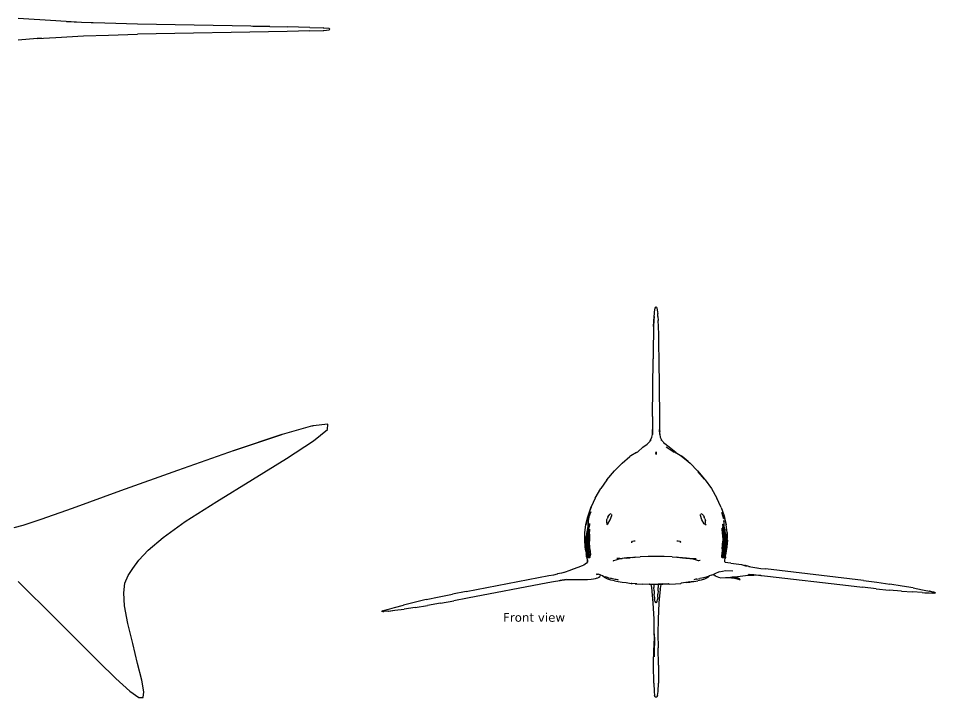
# Model space of a CAD drawing. Header units: centimetres. Extents: x 26222 to 197887, y -31190 to 57001.
# Drawn here: x 112055 to 197887, y -31190 to 32313 of the extents above; entities that cross this region are included whole.
import ezdxf

# ---------------------------------------------------------------- set-up
doc = ezdxf.new("R2010")
doc.units = ezdxf.units.CM
doc.layers.add('Edges', color=7, linetype='Continuous')
doc.styles.get("Standard").update_dxf_attribs({"font": 'verdana.ttf'})

# ---------------------------------------------------------------- blocks, each defined once
blk = doc.blocks.new('shark pl')
at = {"layer": 'Edges'}
for p, q in [((115568, 32068), (112033, 32313)), ((117971, 31938), (115568, 32068)), ((117970, 31938), (115568, 32068)), ((117970, 31938), (116576, 31991)), ((117971, 31938), (117970, 31938)), ((120148, 31856), (117971, 31938)), ((120148, 31856), (118875, 31888)), ((123210, 31781), (120148, 31856)), ((135578, 31549), (123210, 31781)), ((137214, 31083), (123210, 30821)), ((134002, 31578), (135578, 31549)), ((135578, 31549), (137214, 31519)), ((139337, 31469), (137214, 31519)), ((139337, 31133), (137214, 31083)), ((139337, 31469), (140566, 31418)), ((139337, 31133), (140566, 31184)), ((140642, 31412), (140566, 31418)), ((140566, 31184), (140642, 31190)), ((141145, 31358), (140642, 31412)), ((140642, 31190), (141145, 31244)), ((141213, 31301), (141145, 31358)), ((141145, 31244), (141213, 31301)), ((113806, 30429), (112033, 30289)), ((113806, 30429), (115568, 30534)), ((114221, 30462), (113806, 30429)), ((115568, 30534), (118152, 30674)), ((118152, 30674), (120482, 30758)), ((120482, 30758), (123210, 30821))]:
    blk.add_line(p, q, dxfattribs=at)
blk = doc.blocks.new('shark rs')
at = {"layer": 'Edges'}
for p, q in [((55964, 7161), (53135, 6367)), ((55964, 7161), (56018, 7174)), ((57393, 7322), (56018, 7174)), ((57366, 6842), (57393, 7322)), ((48614, 4858), (53093, 6354)), ((53093, 6354), (48636, 4870)), ((53135, 6367), (53093, 6354)), ((56044, 5767), (57366, 6842)), ((53532, 4127), (56044, 5767)), ((48636, 4870), (43325, 3005)), ((50351, 2163), (53532, 4127)), ((43325, 3005), (38004, 1092)), ((47019, 114), (50351, 2163)), ((38004, 1092), (33476, -545)), ((44055, -1780), (47019, 114)), ((33476, -545), (30542, -1585)), ((30542, -1585), (28847, -2150)), ((28847, -2150), (28031, -2361)), ((41978, -3279), (44055, -1780)), ((40596, -4459), (41978, -3279)), ((39718, -5393), (40596, -4459)), ((39153, -6158), (39718, -5393)), ((38416, -7541), (38710, -6828)), ((38710, -6828), (39153, -6158)), ((28428, -7368), (29479, -8453)), ((38298, -8433), (38416, -7541)), ((29479, -8453), (30813, -9763)), ((38383, -9642), (38298, -8433)), ((30813, -9763), (32384, -11299)), ((38698, -11306), (38383, -9642)), ((32384, -11299), (35931, -14844)), ((39138, -13184), (38698, -11306)), ((39601, -15034), (39138, -13184)), ((35931, -14844), (37565, -16437)), ((39981, -16618), (39601, -15034)), ((37565, -16437), (38878, -17633)), ((40175, -17693), (39981, -16618)), ((38878, -17633), (39700, -18226)), ((40107, -18237), (40175, -17693)), ((39700, -18226), (40102, -18238)), ((39713, -18225), (40102, -18238)), ((40102, -18238), (40107, -18237))]:
    blk.add_line(p, q, dxfattribs=at)
blk = doc.blocks.new('shark fr')
for p, q in [((-6045, 17937), (-6016, 18241)), ((-6045, 17937), (-6019, 18230)), ((-6019, 18230), (-6004, 18353)), ((-6016, 18241), (-6004, 18353)), ((-6013, 18259), (-6012, 18268)), ((-6004, 18353), (-5977, 18545)), ((-5977, 18545), (-5941, 18711)), ((-5941, 18711), (-5905, 18807)), ((-5905, 18807), (-5868, 18838)), ((-5868, 18838), (-5831, 18807)), ((-5831, 18807), (-5794, 18711)), ((-5794, 18711), (-5759, 18545)), ((-5759, 18545), (-5732, 18353)), ((-5732, 18353), (-5716, 18230)), ((-5690, 17937), (-5716, 18230)), ((-6094, 17015), (-6045, 17937)), ((-6067, 17578), (-6094, 17015)), ((-6045, 17937), (-6067, 17578)), ((-5690, 17937), (-5668, 17578)), ((-5642, 17015), (-5668, 17578)), ((-6094, 17015), (-6117, 16244)), ((-5619, 16244), (-5642, 17015)), ((-6117, 16244), (-6136, 15240)), ((-5599, 15240), (-5619, 16244)), ((-6136, 15240), (-6153, 13980)), ((-5582, 13980), (-5599, 15240)), ((-6208, 8588), (-6153, 13980)), ((-5528, 8588), (-5582, 13980)), ((-6208, 8588), (-6212, 8091)), ((-5524, 8091), (-5528, 8588)), ((-6212, 8091), (-6212, 7647)), ((-5524, 7647), (-5524, 8091)), ((-6259, 6662), (-6216, 6910)), ((-6216, 6912), (-6198, 7378)), ((-6207, 7171), (-6216, 6910)), ((-6216, 6912), (-6186, 7083)), ((-6216, 6910), (-6216, 6912)), ((-6212, 7647), (-6207, 7171)), ((-5550, 7083), (-5520, 6912)), ((-5520, 6912), (-5538, 7378)), ((-5538, 7378), (-5528, 7171)), ((-5528, 7171), (-5524, 7647)), ((-5520, 6912), (-5528, 7171)), ((-5520, 6910), (-5528, 7171)), ((-5520, 6912), (-5520, 6912)), ((-5520, 6912), (-5520, 6910)), ((-5520, 6910), (-5476, 6662)), ((-6705, 6004), (-6423, 6297)), ((-6565, 6117), (-6423, 6297)), ((-6423, 6297), (-6421, 6300)), ((-6421, 6300), (-6259, 6662)), ((-6421, 6300), (-6330, 6415)), ((-5476, 6662), (-5328, 6330)), ((-5328, 6330), (-5406, 6415)), ((-5049, 6025), (-5328, 6330)), ((-5049, 6025), (-5171, 6117)), ((-4638, 5711), (-5049, 6025)), ((-7711, 5214), (-8223, 4907)), ((-7711, 5214), (-7584, 5286)), ((-7584, 5286), (-7097, 5711)), ((-7097, 5711), (-6705, 6004)), ((-5876, 5151), (-5873, 5245)), ((-5873, 5069), (-5876, 5151)), ((-5873, 5245), (-5868, 5296)), ((-5868, 5296), (-5862, 5245)), ((-5862, 5245), (-5859, 5151)), ((-5859, 5151), (-5862, 5069)), ((-4170, 5215), (-4937, 5727)), ((-4025, 5214), (-4638, 5711)), ((-4151, 5286), (-3780, 5066)), ((-4025, 5214), (-3780, 5066)), ((-9045, 4230), (-8314, 4847)), ((-8223, 4907), (-8314, 4847)), ((-5868, 5032), (-5873, 5069)), ((-5862, 5069), (-5868, 5032)), ((-3780, 5066), (-3512, 4907)), ((-3421, 4847), (-3512, 4907)), ((-3512, 4907), (-2857, 4367)), ((-2857, 4367), (-3421, 4847)), ((-2857, 4367), (-2690, 4230)), ((-10470, 2660), (-9759, 3511)), ((-9759, 3511), (-9045, 4230)), ((-2690, 4230), (-1977, 3511)), ((-1977, 3511), (-1329, 2734)), ((-10470, 2660), (-11042, 1856)), ((-1329, 2734), (-1917, 3422)), ((-1266, 2660), (-1329, 2734)), ((-1266, 2660), (-694, 1856)), ((-11555, 958), (-11042, 1856)), ((-694, 1856), (-180, 958)), ((-11555, 958), (-11926, 151)), ((191, 151), (-180, 958)), ((-12225, -702), (-11926, 151)), ((-12225, -702), (-11952, 76)), ((-11926, 151), (-11952, 76)), ((217, 76), (191, 151)), ((217, 76), (490, -702)), ((-12428, -1542), (-12239, -760)), ((-12251, -811), (-12428, -1542)), ((-12419, -1504), (-12225, -702)), ((-12419, -1504), (-12239, -760)), ((-12251, -811), (-12239, -760)), ((-12239, -760), (-12225, -702)), ((-12225, -1144), (-12153, -780)), ((-12203, -1136), (-12144, -854)), ((-12175, -1004), (-12144, -854)), ((-12171, -889), (-12099, -642)), ((-12153, -780), (-12171, -889)), ((-12018, -394), (-12153, -780)), ((-12099, -642), (-12153, -780)), ((-12099, -642), (-11929, -289)), ((-10381, -818), (-10447, -987)), ((-10381, -818), (-10294, -679)), ((-10294, -679), (-10268, -638)), ((-10268, -638), (-10244, -604)), ((-10244, -604), (-10223, -578)), ((-10223, -578), (-10205, -560)), ((-10205, -560), (-10191, -552)), ((-10191, -552), (-10068, -480)), ((-10162, -1067), (-10011, -663)), ((-10027, -480), (-10027, -475)), ((-10011, -663), (-10018, -582)), ((-1725, -663), (-1718, -582)), ((-1574, -1067), (-1725, -663)), ((-1708, -478), (-1708, -475)), ((-1672, -478), (-1544, -552)), ((-1544, -552), (-1530, -560)), ((-1530, -560), (-1512, -578)), ((-1512, -578), (-1491, -604)), ((-1491, -604), (-1467, -638)), ((-1467, -638), (-1441, -679)), ((-1441, -679), (-1355, -818)), ((-1289, -987), (-1355, -818)), ((418, -780), (283, -394)), ((436, -893), (418, -780)), ((418, -780), (482, -978)), ((503, -760), (490, -702)), ((490, -702), (673, -1462)), ((503, -760), (673, -1462)), ((503, -760), (683, -1504)), ((515, -811), (503, -760)), ((515, -811), (683, -1504)), ((515, -811), (692, -1542)), ((-12524, -2264), (-12428, -1542)), ((-12419, -1504), (-12428, -1542)), ((-12235, -1693), (-12269, -1822)), ((-12235, -1693), (-12215, -1587)), ((-12182, -957), (-12215, -1210)), ((-12215, -1587), (-12212, -1560)), ((-12212, -1560), (-12210, -1452)), ((-12212, -1560), (-12202, -1487)), ((-12210, -1452), (-12205, -1220)), ((-12205, -1220), (-12175, -1004)), ((-12204, -1421), (-12205, -1415)), ((-12204, -1417), (-12204, -1412)), ((-12203, -1136), (-12175, -1004)), ((-12202, -1487), (-12190, -1345)), ((-12200, -1399), (-12200, -1387)), ((-12199, -1474), (-12199, -1473)), ((-12198, -1469), (-12198, -1469)), ((-12188, -1645), (-12189, -1618)), ((-12182, -1727), (-12184, -1696)), ((-12172, -893), (-12182, -957)), ((-12175, -913), (-12182, -957)), ((-12182, -957), (-12180, -949)), ((-12182, -1727), (-12168, -1555)), ((-12172, -893), (-12171, -889)), ((-12094, -1497), (-12118, -1731)), ((-12081, -1406), (-12094, -1497)), ((-10497, -1528), (-10497, -1526)), ((-10492, -1139), (-10496, -1421)), ((-10492, -1139), (-10487, -1111)), ((-10487, -1111), (-10478, -1076)), ((-10478, -1076), (-10464, -1034)), ((-10477, -1511), (-10376, -1447)), ((-10473, -1512), (-10477, -1511)), ((-10464, -1034), (-10447, -987)), ((-10376, -1447), (-10162, -1067)), ((-1360, -1447), (-1574, -1067)), ((-1315, -1477), (-1360, -1447)), ((-1186, -1563), (-1315, -1477)), ((-1289, -987), (-1271, -1034)), ((-1263, -1508), (-1273, -1502)), ((-1271, -1034), (-1258, -1076)), ((-1259, -1511), (-1263, -1508)), ((-1258, -1076), (-1248, -1111)), ((-1248, -1111), (-1244, -1139)), ((-1240, -1420), (-1244, -1139)), ((390, -1468), (359, -1497)), ((359, -1497), (382, -1731)), ((434, -1636), (433, -1555)), ((434, -1669), (434, -1636)), ((446, -1734), (434, -1636)), ((446, -957), (436, -893)), ((446, -957), (438, -908)), ((449, -1703), (446, -1734)), ((458, -1613), (457, -1625)), ((465, -1503), (466, -1482)), ((469, -1529), (467, -1487)), ((476, -1544), (467, -1487)), ((469, -1220), (468, -1136)), ((469, -1220), (474, -1452)), ((474, -1452), (476, -1544)), ((477, -1654), (475, -1634)), ((491, -1635), (476, -1544)), ((476, -1560), (476, -1568)), ((478, -1636), (478, -1653)), ((491, -1635), (480, -1587)), ((533, -1822), (491, -1635)), ((683, -1504), (673, -1462)), ((692, -1542), (683, -1504)), ((788, -2264), (692, -1542)), ((-12540, -2981), (-12524, -2264)), ((-12346, -2164), (-12414, -2636)), ((-12338, -2398), (-12379, -3091)), ((-12318, -2034), (-12346, -2164)), ((-12282, -1933), (-12338, -2398)), ((-12282, -1933), (-12318, -2034)), ((-12259, -2308), (-12312, -3053)), ((-12269, -1822), (-12282, -1933)), ((-12259, -2308), (-12184, -1755)), ((-12183, -2306), (-12201, -2632)), ((-12184, -1755), (-12182, -1727)), ((-12183, -2306), (-12118, -1731)), ((-12086, -2398), (-12102, -3067)), ((-12086, -2398), (-12054, -1935)), ((351, -2398), (308, -1842)), ((351, -2398), (367, -3067)), ((447, -2306), (382, -1731)), ((446, -1734), (446, -1737)), ((448, -1755), (446, -1734)), ((447, -2306), (496, -3047)), ((523, -2308), (448, -1755)), ((523, -2308), (579, -3081)), ((523, -2308), (577, -3062)), ((548, -1948), (533, -1822)), ((548, -1948), (583, -2034)), ((603, -2398), (548, -1948)), ((611, -2164), (583, -2034)), ((643, -3091), (603, -2398)), ((678, -2636), (611, -2164)), ((661, -2542), (702, -3184)), ((799, -2823), (784, -2294)), ((788, -2264), (799, -2823)), ((-12492, -3610), (-12540, -2981)), ((-12441, -3258), (-12440, -3211)), ((-12441, -3258), (-12411, -3888)), ((-12440, -3211), (-12414, -2636)), ((-12341, -3823), (-12379, -3091)), ((-12314, -3081), (-12312, -3053)), ((-12313, -3062), (-12314, -3081)), ((-12314, -3081), (-12276, -3820)), ((-12312, -3053), (-12313, -3062)), ((-12201, -2632), (-12231, -3047)), ((-12231, -3047), (-12182, -3812)), ((-12201, -2632), (-12225, -3052)), ((-12062, -3786), (-12102, -3067)), ((-8141, -3161), (-8081, -3077)), ((-8120, -3232), (-8141, -3161)), ((-8081, -3077), (-7941, -3020)), ((-7941, -3020), (-7820, -3020)), ((-3916, -3020), (-3794, -3020)), ((-3794, -3020), (-3655, -3077)), ((-3655, -3077), (-3594, -3161)), ((-3594, -3161), (-3616, -3232)), ((327, -3786), (367, -3067)), ((447, -3812), (496, -3047)), ((541, -3820), (579, -3081)), ((579, -3081), (577, -3062)), ((605, -3823), (630, -3328)), ((630, -3328), (641, -3085)), ((630, -3328), (643, -3091)), ((675, -3888), (706, -3258)), ((702, -3184), (678, -2636)), ((702, -3184), (704, -3211)), ((704, -3211), (706, -3258)), ((706, -3258), (704, -3218)), ((704, -3225), (706, -3258)), ((804, -2981), (756, -3610)), ((804, -2981), (799, -2823)), ((-12432, -3994), (-12492, -3610)), ((-12454, -3772), (-12461, -3663)), ((-12454, -3772), (-12432, -3994)), ((-12432, -3994), (-12406, -4248)), ((-12411, -3888), (-12366, -4371)), ((-12406, -4248), (-12393, -4324)), ((-12392, -4339), (-12406, -4248)), ((-12341, -3823), (-12277, -4398)), ((-12276, -3820), (-12215, -4393)), ((-12182, -3812), (-12116, -4379)), ((-12062, -3786), (-12018, -4351)), ((327, -3786), (283, -4351)), ((380, -4381), (447, -3812)), ((479, -4393), (541, -3820)), ((605, -3823), (541, -4398)), ((630, -4371), (675, -3888)), ((634, -4529), (670, -4248)), ((702, -3938), (670, -4248)), ((756, -3610), (702, -3938)), ((704, -3920), (702, -3938)), ((746, -3614), (704, -3920)), ((719, -3772), (704, -3920)), ((719, -3772), (726, -3663)), ((-12371, -5117), (-12640, -5306)), ((-12371, -5117), (-12636, -5302)), ((-12387, -5121), (-12636, -5302)), ((-12392, -4339), (-12393, -4324)), ((-12370, -4529), (-12392, -4339)), ((-12282, -4989), (-12387, -5121)), ((-12282, -4989), (-12371, -5117)), ((-12325, -4659), (-12370, -4529)), ((-12366, -4371), (-12351, -4552)), ((-12351, -4552), (-12350, -4584)), ((-12350, -4584), (-12348, -4579)), ((-12348, -4579), (-12349, -4573)), ((-12348, -4579), (-12349, -4574)), ((-12348, -4579), (-12341, -4564)), ((-12346, -4584), (-12348, -4579)), ((-12346, -4584), (-12348, -4579)), ((-12348, -4579), (-12348, -4579)), ((-12325, -4659), (-12325, -4657)), ((-12317, -4682), (-12325, -4659)), ((-12281, -4810), (-12325, -4659)), ((-12281, -4986), (-12282, -4989)), ((-12281, -4809), (-12281, -4810)), ((-12278, -4821), (-12281, -4810)), ((-12281, -4810), (-12277, -4835)), ((-12276, -4884), (-12281, -4986)), ((-12274, -4977), (-12281, -4986)), ((-12278, -4821), (-12277, -4835)), ((-12274, -4852), (-12278, -4821)), ((-12247, -4618), (-12277, -4398)), ((-12276, -4884), (-12277, -4835)), ((-12274, -4855), (-12277, -4835)), ((-12274, -4855), (-12276, -4884)), ((-12274, -4977), (-12276, -4884)), ((-12274, -4852), (-12274, -4855)), ((-12273, -4860), (-12274, -4852)), ((-12273, -4864), (-12274, -4855)), ((-12274, -4939), (-12273, -4864)), ((-12274, -4940), (-12268, -4903)), ((-12274, -4939), (-12268, -4903)), ((-12274, -4940), (-12274, -4939)), ((-12274, -4977), (-12274, -4940)), ((-12273, -4864), (-12273, -4860)), ((-12268, -4901), (-12273, -4860)), ((-12268, -4903), (-12273, -4864)), ((-12268, -4903), (-12268, -4901)), ((-12268, -4902), (-12268, -4901)), ((-12268, -4903), (-12268, -4902)), ((-12255, -5008), (-12268, -4902)), ((-12255, -5008), (-12268, -4903)), ((-12268, -4903), (-12268, -4903)), ((-12247, -4618), (-12249, -4665)), ((-12215, -4393), (-12197, -4599)), ((-12197, -4599), (-12195, -4649)), ((-12117, -4597), (-12130, -4658)), ((-12117, -4597), (-12116, -4379)), ((-12116, -4379), (-12116, -4374)), ((-12022, -4558), (-12018, -4351)), ((-12015, -4629), (-12022, -4558)), ((-9898, -4873), (-9857, -4899)), ((-9898, -4873), (-9851, -4897)), ((-9857, -4899), (-9864, -4901)), ((-9851, -4897), (-9857, -4899)), ((-9641, -4830), (-9851, -4897)), ((-9346, -4735), (-9641, -4830)), ((-9266, -4692), (-9532, -4675)), ((-8994, -4699), (-9346, -4735)), ((-9266, -4692), (-9039, -4700)), ((-8614, -4640), (-9039, -4700)), ((-8550, -4668), (-8994, -4699)), ((-8601, -4638), (-8859, -4664)), ((-8326, -4631), (-8614, -4640)), ((-8611, -4640), (-8614, -4640)), ((-8611, -4640), (-8326, -4631)), ((-8601, -4638), (-8611, -4640)), ((-8096, -4588), (-8601, -4638)), ((-7982, -4587), (-8550, -4668)), ((-8449, -4633), (-8326, -4631)), ((-8096, -4588), (-7818, -4567)), ((-7818, -4567), (-7982, -4587)), ((-7818, -4567), (-7365, -4533)), ((-6620, -4501), (-7365, -4533)), ((-5868, -4491), (-6620, -4501)), ((-5115, -4501), (-5868, -4491)), ((-4370, -4533), (-5115, -4501)), ((-4370, -4533), (-3917, -4567)), ((-3754, -4587), (-3917, -4567)), ((-3917, -4567), (-3640, -4588)), ((-3186, -4668), (-3754, -4587)), ((-3640, -4588), (-3403, -4597)), ((-3409, -4631), (-3095, -4640)), ((-3403, -4597), (-2876, -4664)), ((-3403, -4597), (-3017, -4610)), ((-2742, -4699), (-3186, -4668)), ((-3095, -4640), (-2697, -4700)), ((-2389, -4735), (-2742, -4699)), ((-2697, -4700), (-2469, -4692)), ((-2469, -4692), (-2131, -4691)), ((-2094, -4830), (-2389, -4735)), ((-1885, -4897), (-2094, -4830)), ((-1837, -4873), (-1885, -4897)), ((-1878, -4899), (-1885, -4897)), ((-1738, -4861), (-1873, -4905)), ((286, -4558), (279, -4629)), ((286, -4558), (283, -4351)), ((373, -4587), (380, -4397)), ((380, -4381), (380, -4374)), ((380, -4397), (380, -4381)), ((382, -4597), (380, -4397)), ((394, -4658), (382, -4597)), ((435, -4603), (440, -4611)), ((459, -4649), (462, -4599)), ((462, -4599), (479, -4393)), ((476, -4621), (476, -4600)), ((499, -4649), (497, -4647)), ((510, -4611), (521, -4535)), ((512, -4618), (521, -4535)), ((513, -4665), (512, -4618)), ((521, -4535), (541, -4398)), ((542, -4829), (538, -4977)), ((538, -4977), (618, -5059)), ((545, -4809), (542, -4829)), ((545, -4809), (542, -4821)), ((542, -4821), (542, -4829)), ((581, -4682), (545, -4809)), ((566, -4689), (561, -4715)), ((566, -4688), (562, -4714)), ((615, -4584), (581, -4682)), ((605, -4564), (607, -4569)), ((634, -4529), (615, -4584)), ((615, -4584), (616, -4552)), ((616, -4552), (630, -4371)), ((833, -5082), (618, -5059)), ((618, -5059), (623, -5063)), ((1121, -5115), (833, -5082)), ((1121, -5115), (2123, -5243)), ((-14368, -5951), (-14711, -6047)), ((-14368, -5951), (-14454, -5980)), ((-14043, -5840), (-14368, -5951)), ((-13625, -5686), (-14043, -5840)), ((-13625, -5686), (-13684, -5710)), ((-13197, -5513), (-13625, -5686)), ((-12784, -5359), (-13197, -5513)), ((-12636, -5302), (-12784, -5359)), ((-12640, -5306), (-12784, -5359)), ((-12640, -5306), (-12636, -5302)), ((-265, -6057), (12, -5948)), ((12, -5948), (343, -5858)), ((12, -5948), (102, -5912)), ((343, -5858), (623, -5814)), ((623, -5814), (1325, -5850)), ((2123, -5243), (2411, -5333)), ((2492, -5348), (2411, -5333)), ((2411, -5333), (2587, -5388)), ((2825, -5435), (2492, -5348)), ((2825, -5435), (3176, -5507)), ((2914, -5458), (2825, -5435)), ((3150, -5511), (3158, -5512)), ((3153, -5511), (3160, -5513)), ((3176, -5507), (3551, -5567)), ((3551, -5567), (3924, -5613)), ((3551, -5567), (3598, -5574)), ((3924, -5613), (4369, -5666)), ((12230, -6587), (4369, -5666)), ((-23643, -7766), (-15886, -6290)), ((-15453, -6863), (-16006, -6966)), ((-15886, -6290), (-15447, -6206)), ((-14882, -6761), (-15453, -6863)), ((-15447, -6206), (-15079, -6134)), ((-15079, -6134), (-15126, -6144)), ((-14711, -6047), (-15079, -6134)), ((-14882, -6761), (-14935, -6770)), ((-14837, -6754), (-14882, -6761)), ((-14258, -6663), (-14837, -6754)), ((-14699, -6736), (-14837, -6754)), ((-14184, -6667), (-14699, -6736)), ((-14568, -6722), (-14699, -6736)), ((-14157, -6678), (-14568, -6722)), ((-14182, -6690), (-14568, -6722)), ((-13439, -6677), (-14182, -6690)), ((-14161, -6688), (-14182, -6690)), ((-12745, -6673), (-13439, -6677)), ((-12283, -6666), (-12745, -6673)), ((-11951, -6650), (-12283, -6666)), ((-11727, -6628), (-11951, -6650)), ((-11558, -6590), (-11727, -6628)), ((-11408, -6537), (-11558, -6590)), ((-11476, -6120), (-11309, -6146)), ((-11432, -6176), (-11296, -6151)), ((-11408, -6537), (-11315, -6503)), ((-11303, -6148), (-11331, -6146)), ((-11331, -6146), (-11304, -6148)), ((-11243, -6471), (-11315, -6503)), ((-11304, -6148), (-11309, -6146)), ((-11303, -6148), (-11304, -6148)), ((-11296, -6151), (-11303, -6148)), ((-11092, -6229), (-11296, -6151)), ((-11243, -6471), (-11119, -6374)), ((-11092, -6232), (-11119, -6374)), ((-11092, -6232), (-11092, -6229)), ((-11038, -6250), (-11092, -6229)), ((-10872, -6315), (-11038, -6250)), ((-10704, -6448), (-10872, -6315)), ((-10760, -6359), (-10872, -6315)), ((-10760, -6359), (-10599, -6405)), ((-10391, -6620), (-10704, -6448)), ((-10319, -6487), (-10599, -6405)), ((-10088, -6724), (-10391, -6620)), ((-10319, -6487), (-10120, -6523)), ((-10120, -6523), (-9955, -6568)), ((-10120, -6523), (-10038, -6537)), ((-9771, -6789), (-10088, -6724)), ((-9955, -6568), (-9697, -6607)), ((-9771, -6789), (-9413, -6842)), ((-9697, -6607), (-9622, -6618)), ((-9622, -6618), (-9415, -6666)), ((-9622, -6618), (-9436, -6644)), ((-9413, -6842), (-9049, -6889)), ((-2322, -6831), (-2581, -6872)), ((-2581, -6872), (-2322, -6842)), ((-2322, -6842), (-1965, -6789)), ((-2151, -6631), (-2321, -6679)), ((-2151, -6631), (-2321, -6666)), ((-2039, -6607), (-2151, -6631)), ((-2039, -6607), (-1781, -6568)), ((-1648, -6724), (-1965, -6789)), ((-1416, -6487), (-1781, -6568)), ((-1345, -6620), (-1648, -6724)), ((-975, -6359), (-1416, -6487)), ((-1031, -6448), (-1345, -6620)), ((-863, -6315), (-1031, -6448)), ((-863, -6315), (-975, -6359)), ((-698, -6250), (-863, -6315)), ((-698, -6250), (-522, -6172)), ((-522, -6172), (-265, -6057)), ((-484, -6211), (-522, -6172)), ((-484, -6211), (-415, -6255)), ((-428, -6244), (-425, -6246)), ((-426, -6246), (-423, -6248)), ((-356, -6288), (-415, -6255)), ((-386, -6270), (-356, -6288)), ((-373, -6276), (-315, -6311)), ((-315, -6311), (-356, -6288)), ((-356, -6288), (-327, -6306)), ((-327, -6306), (-183, -6384)), ((-183, -6384), (-21, -6444)), ((-21, -6444), (194, -6481)), ((194, -6481), (636, -6477)), ((636, -6477), (907, -6448)), ((899, -6447), (907, -6448)), ((907, -6448), (1251, -6412)), ((907, -6448), (1186, -6488)), ((1186, -6488), (1460, -6517)), ((1251, -6412), (1483, -6391)), ((1363, -6486), (1631, -6532)), ((1421, -6508), (1440, -6512)), ((1460, -6517), (1609, -6554)), ((1460, -6517), (1495, -6521)), ((1483, -6391), (1990, -6346)), ((1483, -6391), (1611, -6433)), ((1495, -6521), (1682, -6546)), ((1495, -6521), (1560, -6528)), ((1672, -6543), (1560, -6528)), ((1560, -6528), (1672, -6543)), ((1609, -6554), (1806, -6605)), ((1792, -6504), (1611, -6433)), ((1631, -6532), (1669, -6539)), ((1631, -6532), (1672, -6543)), ((1669, -6539), (1689, -6545)), ((1690, -6546), (1672, -6543)), ((1672, -6543), (1689, -6545)), ((1672, -6543), (1682, -6546)), ((1672, -6543), (1672, -6543)), ((1682, -6546), (1696, -6547)), ((1682, -6546), (1727, -6557)), ((1689, -6545), (1690, -6546)), ((1690, -6546), (1696, -6547)), ((1696, -6547), (1727, -6557)), ((1727, -6557), (1851, -6596)), ((1792, -6504), (1905, -6565)), ((1930, -6640), (1806, -6605)), ((1851, -6596), (1941, -6635)), ((1972, -6625), (1905, -6565)), ((1989, -6656), (1930, -6640)), ((1953, -6628), (1931, -6615)), ((1941, -6635), (1990, -6655)), ((1972, -6625), (1990, -6655)), ((1990, -6655), (1989, -6656)), ((1990, -6346), (2757, -6258)), ((3032, -6233), (2705, -6232)), ((2729, -6257), (3032, -6233)), ((2729, -6257), (2816, -6253)), ((2757, -6258), (2816, -6253)), ((2778, -6153), (3384, -6204)), ((2816, -6253), (3058, -6233)), ((2816, -6253), (3282, -6234)), ((2912, -6155), (3286, -6193)), ((2912, -6155), (3259, -6191)), ((3058, -6233), (3032, -6233)), ((3282, -6234), (3058, -6233)), ((3259, -6191), (3286, -6193)), ((3259, -6191), (3384, -6204)), ((3442, -6235), (3282, -6234)), ((3286, -6193), (3462, -6211)), ((3384, -6204), (3462, -6211)), ((3384, -6204), (3491, -6214)), ((3931, -6262), (3442, -6235)), ((3462, -6211), (3491, -6214)), ((3491, -6214), (3931, -6262)), ((3931, -6262), (3987, -6268)), ((3987, -6268), (4548, -6331)), ((4548, -6331), (12151, -7222)), ((13528, -6744), (12230, -6587)), ((13528, -6744), (14793, -6907)), ((-16006, -6966), (-23510, -8393)), ((-9049, -6889), (-8653, -6945)), ((-8653, -6945), (-8188, -7009)), ((-7828, -7040), (-8188, -7009)), ((-8171, -7009), (-8107, -7015)), ((-8170, -7009), (-8099, -7015)), ((-8141, -7010), (-8160, -7009)), ((-7828, -7040), (-7698, -7052)), ((-7679, -7053), (-7828, -7040)), ((-7698, -7052), (-7673, -7053)), ((-7698, -7052), (-7679, -7053)), ((-7698, -7052), (-7118, -7087)), ((-7673, -7053), (-7679, -7053)), ((-7673, -7053), (-7097, -7082)), ((-6502, -7111), (-7118, -7087)), ((-7046, -7041), (-7049, -7041)), ((-6317, -7114), (-6502, -7111)), ((-6468, -7068), (-6465, -7068)), ((-6468, -7068), (-6324, -7071)), ((-6465, -7068), (-6324, -7071)), ((-6324, -7071), (-6325, -7066)), ((-6323, -7078), (-6324, -7071)), ((-6324, -7071), (-6324, -7071)), ((-6324, -7071), (-6077, -7076)), ((-6324, -7071), (-6077, -7076)), ((-6317, -7112), (-6319, -7104)), ((-6270, -7407), (-6317, -7114)), ((-6076, -7117), (-6317, -7114)), ((-6133, -8826), (-6270, -7407)), ((-6251, -7521), (-6270, -7407)), ((-6077, -7076), (-6077, -7069)), ((-6077, -7076), (-6077, -7069)), ((-6077, -7084), (-6077, -7076)), ((-6077, -7084), (-6077, -7076)), ((-6077, -7076), (-6077, -7076)), ((-6077, -7076), (-6077, -7076)), ((-6077, -7076), (-6077, -7076)), ((-6077, -7076), (-6077, -7076)), ((-6076, -7110), (-6077, -7102)), ((-6076, -7110), (-6077, -7102)), ((-6076, -7110), (-6076, -7114)), ((-6076, -7117), (-6070, -7394)), ((-5868, -7120), (-6076, -7117)), ((-6059, -7715), (-6070, -7394)), ((-6059, -7715), (-6045, -8032)), ((-5659, -7117), (-5868, -7120)), ((-5676, -7715), (-5691, -8032)), ((-5676, -7715), (-5666, -7394)), ((-5659, -7117), (-5666, -7394)), ((-5659, -7082), (-5658, -7078)), ((-5659, -7110), (-5659, -7106)), ((-5659, -7110), (-5659, -7112)), ((-5424, -7114), (-5659, -7117)), ((-5658, -7078), (-5658, -7069)), ((-5658, -7078), (-5418, -7071)), ((-5418, -7072), (-5658, -7078)), ((-5658, -7078), (-5658, -7078)), ((-5489, -7569), (-5602, -8826)), ((-5489, -7569), (-5478, -7477)), ((-5484, -7521), (-5489, -7569)), ((-5478, -7477), (-5484, -7521)), ((-5424, -7114), (-5478, -7477)), ((-5234, -7111), (-5424, -7114)), ((-5422, -7095), (-5423, -7108)), ((-5417, -7066), (-5418, -7071)), ((-5268, -7068), (-5418, -7072)), ((-5418, -7071), (-5271, -7068)), ((-5418, -7071), (-5418, -7072)), ((-5418, -7072), (-5418, -7073)), ((-5271, -7068), (-4690, -7041)), ((-5271, -7068), (-4687, -7041)), ((-5268, -7068), (-5271, -7068)), ((-5268, -7068), (-4687, -7041)), ((-4617, -7087), (-5234, -7111)), ((-4687, -7041), (-4690, -7041)), ((-4617, -7087), (-4038, -7052)), ((-4617, -7087), (-4063, -7053)), ((-4063, -7053), (-3547, -7009)), ((-4038, -7052), (-4063, -7053)), ((-4038, -7052), (-3547, -7009)), ((-3576, -7009), (-3595, -7010)), ((-3519, -7005), (-3547, -7009)), ((-3083, -6945), (-3519, -7005)), ((-3044, -6938), (-3083, -6945)), ((-2706, -6879), (-3044, -6938)), ((-3044, -6938), (-2687, -6889)), ((-2581, -6872), (-2687, -6889)), ((12151, -7222), (13455, -7372)), ((14724, -7511), (13455, -7372)), ((14724, -7511), (15943, -7634)), ((14793, -6907), (16007, -7079)), ((17099, -7737), (15943, -7634)), ((17153, -7261), (16007, -7079)), ((18183, -7442), (17153, -7261)), ((18183, -7442), (19049, -7608)), ((19049, -7608), (19206, -7641)), ((19064, -7611), (19206, -7641)), ((19206, -7641), (19721, -7747)), ((-27365, -8523), (-28492, -8787)), ((-27365, -8523), (-26170, -8266)), ((-26170, -8266), (-24924, -8014)), ((-23643, -7766), (-24924, -8014)), ((-23510, -8393), (-24797, -8635)), ((-6027, -8306), (-6045, -8032)), ((-6027, -8306), (-6006, -8523)), ((-5980, -8669), (-6006, -8523)), ((-5755, -8669), (-5730, -8523)), ((-5709, -8306), (-5730, -8523)), ((-5709, -8306), (-5691, -8032)), ((17099, -7737), (18140, -7818)), ((19017, -7875), (18140, -7818)), ((19017, -7875), (19363, -7893)), ((19029, -7875), (19222, -7885)), ((19030, -7875), (19305, -7889)), ((19326, -7890), (19392, -7894)), ((19363, -7893), (19530, -7902)), ((19363, -7893), (19476, -7899)), ((19377, -7892), (19440, -7896)), ((19476, -7899), (19530, -7902)), ((19476, -7899), (19549, -7902)), ((19530, -7902), (19660, -7909)), ((19530, -7902), (19641, -7909)), ((19549, -7902), (19660, -7909)), ((19549, -7902), (19679, -7909)), ((19616, -7726), (19612, -7725)), ((19641, -7909), (20034, -7920)), ((19943, -7799), (19721, -7747)), ((19739, -7752), (20032, -7820)), ((19943, -7799), (19739, -7752)), ((20032, -7820), (19758, -7761)), ((20119, -7839), (19943, -7799)), ((20050, -7824), (19943, -7799)), ((20050, -7824), (20032, -7820)), ((20034, -7920), (20055, -7918)), ((20119, -7839), (20050, -7824)), ((20055, -7918), (20152, -7904)), ((20055, -7918), (20124, -7907)), ((20075, -7917), (20055, -7918)), ((20095, -7916), (20075, -7917)), ((20138, -7916), (20095, -7916)), ((20158, -7848), (20119, -7839)), ((20162, -7915), (20138, -7916)), ((20158, -7848), (20293, -7898)), ((20162, -7915), (20293, -7898)), ((-31010, -9452), (-30353, -9266)), ((-30353, -9266), (-29503, -9040)), ((-30297, -9531), (-29428, -9411)), ((-28492, -8787), (-29503, -9040)), ((-28397, -9257), (-29428, -9411)), ((-28397, -9257), (-27254, -9073)), ((-26049, -8863), (-27254, -9073)), ((-26049, -8863), (-24797, -8635)), ((-6058, -10366), (-6133, -8826)), ((-5980, -8669), (-5965, -8712)), ((-5965, -8712), (-5947, -8765)), ((-5965, -8712), (-5950, -8757)), ((-5909, -8808), (-5947, -8765)), ((-5868, -8817), (-5909, -8808)), ((-5826, -8808), (-5868, -8817)), ((-5788, -8765), (-5826, -8808)), ((-5788, -8765), (-5755, -8669)), ((-5602, -8826), (-5678, -10366)), ((-31437, -9584), (-31567, -9644)), ((-31435, -9652), (-31567, -9644)), ((-31437, -9584), (-31333, -9552)), ((-31435, -9652), (-31411, -9651)), ((-31411, -9651), (-31368, -9648)), ((-31401, -9641), (-31407, -9641)), ((-31368, -9648), (-31348, -9647)), ((-31355, -9644), (-31362, -9644)), ((-31352, -9644), (-31359, -9643)), ((-31342, -9645), (-31351, -9645)), ((-31340, -9645), (-31349, -9644)), ((-31348, -9647), (-31328, -9647)), ((-31325, -9646), (-31341, -9645)), ((-31324, -9646), (-31339, -9645)), ((-31333, -9552), (-31010, -9452)), ((-31333, -9552), (-31027, -9459)), ((-31307, -9648), (-31328, -9647)), ((-31307, -9648), (-31325, -9646)), ((-31307, -9648), (-31324, -9646)), ((-30917, -9608), (-31307, -9648)), ((-30935, -9610), (-30309, -9531)), ((-30935, -9610), (-30673, -9577)), ((-30917, -9608), (-30673, -9577)), ((-30673, -9577), (-30297, -9531)), ((-30673, -9577), (-30309, -9531)), ((-6035, -11730), (-6058, -10366)), ((-5678, -10366), (-5701, -11730)), ((-6035, -11730), (-6077, -13042)), ((-6029, -12037), (-6035, -11730)), ((-5701, -11730), (-5708, -12148)), ((-5701, -11730), (-5658, -13042)), ((-6029, -12037), (-6051, -13654)), ((-6027, -12148), (-6029, -12037)), ((-6025, -13885), (-6027, -12148)), ((-6095, -14662), (-6077, -13042)), ((-5640, -14662), (-5658, -13042)), ((-6082, -16331), (-6095, -14662)), ((-5640, -14662), (-5649, -15549)), ((-5646, -15031), (-5649, -15549)), ((-5649, -15549), (-5653, -16331)), ((-6082, -16331), (-6055, -17114)), ((-6055, -17114), (-6008, -17507)), ((-5727, -17507), (-5681, -17114)), ((-5681, -17114), (-5653, -16331)), ((-5943, -17638), (-6008, -17507)), ((-5868, -17638), (-5943, -17638)), ((-5793, -17638), (-5868, -17638)), ((-5727, -17507), (-5793, -17638))]:
    blk.add_line(p, q)

msp = doc.modelspace()

# ---------------------------------------------------------------- block references
for name, p in [('shark pl', (0, 0)), ('shark rs', (83616, -12953)), ('shark fr', (177594, -13496))]:
    msp.add_blockref(name, p)

# ---------------------------------------------------------------- texts
msp.add_text('Front view', height=807.5).set_placement((157406, -24094))

doc.saveas('drawing.dxf')
